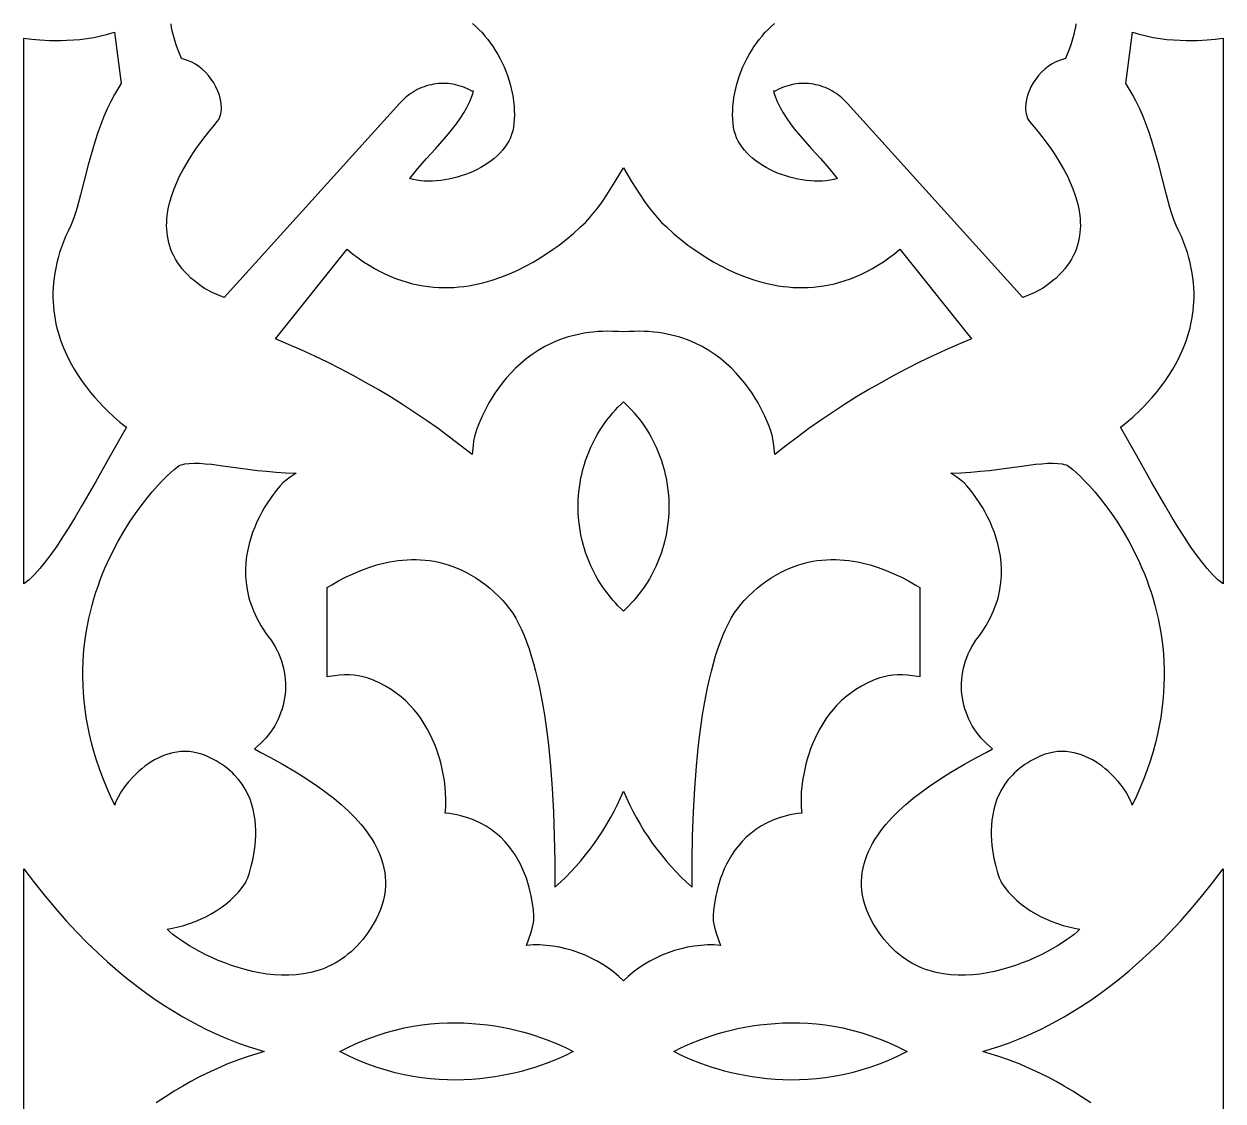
# Model space of a CAD drawing. Extents: x -350 to 350, y -780 to 780.
# Drawn here: x -270 to -190, y -188.7 to -116.8 of the extents above; entities that cross this region are included whole.
import ezdxf

# ---------------------------------------------------------------- set-up
doc = ezdxf.new("R2010")
doc.units = 0
doc.layers.add('LAYER_1', color=18, linetype='CONTINUOUS')

msp = doc.modelspace()

# ---------------------------------------------------------------- linework, layer by layer
at = {"layer": 'LAYER_1'}
for points in [[(-240.075, -116.78), (-239.857, -116.972), (-239.646, -117.176), (-239.442, -117.391), (-239.246, -117.615), (-239.057, -117.848), (-238.876, -118.089), (-238.704, -118.339), (-238.54, -118.596), (-238.385, -118.859), (-238.238, -119.128), (-238.101, -119.403), (-237.974, -119.682), (-237.856, -119.965), (-237.749, -120.251), (-237.652, -120.54), (-237.566, -120.831), (-237.49, -121.124), (-237.426, -121.417), (-237.373, -121.711), (-237.333, -122.004), (-237.304, -122.295), (-237.287, -122.585), (-237.283, -122.873), (-237.292, -123.157), (-237.314, -123.438), (-237.349, -123.714), (-237.396, -123.949), (-237.464, -124.179), (-237.551, -124.403), (-237.657, -124.62), (-237.781, -124.831), (-237.921, -125.035), (-238.077, -125.232), (-238.248, -125.422), (-238.432, -125.604), (-238.629, -125.778), (-238.838, -125.945), (-239.058, -126.102), (-239.288, -126.252), (-239.527, -126.392), (-239.774, -126.524), (-240.028, -126.646), (-240.288, -126.758), (-240.553, -126.861), (-240.822, -126.954), (-241.094, -127.036), (-241.369, -127.108), (-241.645, -127.169), (-241.921, -127.218), (-242.197, -127.257), (-242.47, -127.284), (-242.742, -127.299), (-243.009, -127.302), (-243.273, -127.292), (-243.53, -127.27), (-243.782, -127.235), (-244.026, -127.187), (-244.261, -127.126), (-243.994, -126.784), (-243.716, -126.448), (-243.137, -125.788), (-242.545, -125.136), (-241.959, -124.48), (-241.675, -124.148), (-241.401, -123.81), (-241.138, -123.465), (-240.89, -123.113), (-240.658, -122.751), (-240.446, -122.378), (-240.256, -121.994), (-240.091, -121.595), (-240.024, -121.375), (-240.009, -121.297), (-240.116, -121.297), (-240.267, -121.213), (-240.42, -121.137), (-240.575, -121.069), (-240.732, -121.008), (-240.89, -120.954), (-241.05, -120.907), (-241.211, -120.868), (-241.373, -120.836), (-241.536, -120.811), (-241.699, -120.793), (-241.863, -120.782), (-242.026, -120.778), (-242.189, -120.782), (-242.352, -120.792), (-242.514, -120.809), (-242.675, -120.833), (-242.835, -120.863), (-242.993, -120.901), (-243.15, -120.945), (-243.305, -120.996), (-243.458, -121.054), (-243.609, -121.118), (-243.757, -121.189), (-243.902, -121.267), (-244.045, -121.351), (-244.184, -121.441), (-244.319, -121.538), (-244.451, -121.641), (-244.579, -121.751), (-244.703, -121.867), (-244.822, -121.989), (-244.937, -122.117), (-256.654, -135.069), (-257.408, -134.745), (-257.772, -134.559), (-257.948, -134.455), (-258.119, -134.344), (-258.384, -134.153), (-258.63, -133.959), (-258.859, -133.761), (-259.071, -133.559), (-259.266, -133.355), (-259.444, -133.147), (-259.607, -132.936), (-259.754, -132.723), (-259.887, -132.508), (-260.005, -132.29), (-260.108, -132.071), (-260.198, -131.85), (-260.275, -131.627), (-260.339, -131.403), (-260.391, -131.178), (-260.43, -130.951), (-260.459, -130.725), (-260.476, -130.497), (-260.483, -130.27), (-260.479, -130.042), (-260.466, -129.815), (-260.444, -129.588), (-260.373, -129.136), (-260.271, -128.688), (-260.14, -128.246), (-259.985, -127.811), (-259.809, -127.385), (-259.615, -126.97), (-259.407, -126.568), (-259.189, -126.179), (-258.963, -125.807), (-258.734, -125.452), (-258.505, -125.116), (-258.062, -124.51), (-257.661, -124), (-257.332, -123.601), (-257.101, -123.327), (-256.998, -123.19), (-256.946, -123.069), (-256.903, -122.944), (-256.871, -122.816), (-256.848, -122.685), (-256.833, -122.551), (-256.828, -122.415), (-256.842, -122.137), (-256.888, -121.856), (-256.963, -121.573), (-257.064, -121.292), (-257.191, -121.017), (-257.339, -120.749), (-257.507, -120.493), (-257.693, -120.252), (-257.894, -120.028), (-258.109, -119.824), (-258.333, -119.645), (-258.566, -119.492), (-258.806, -119.369), (-259.083, -119.255), (-259.353, -119.161), (-259.484, -119.124), (-259.586, -118.899), (-259.68, -118.672), (-259.768, -118.443), (-259.849, -118.213), (-259.923, -117.981), (-259.99, -117.747), (-260.05, -117.512), (-260.104, -117.275), (-260.15, -117.038), (-260.189, -116.8)], [(-199.815, -116.8), (-199.854, -117.038), (-199.901, -117.275), (-199.954, -117.512), (-200.014, -117.747), (-200.081, -117.981), (-200.155, -118.213), (-200.236, -118.443), (-200.324, -118.672), (-200.419, -118.899), (-200.52, -119.124), (-200.652, -119.161), (-200.922, -119.255), (-201.199, -119.369), (-201.438, -119.492), (-201.671, -119.645), (-201.896, -119.824), (-202.11, -120.028), (-202.311, -120.252), (-202.497, -120.493), (-202.665, -120.749), (-202.814, -121.017), (-202.94, -121.292), (-203.042, -121.573), (-203.117, -121.856), (-203.162, -122.137), (-203.176, -122.415), (-203.171, -122.551), (-203.157, -122.685), (-203.134, -122.816), (-203.101, -122.944), (-203.059, -123.069), (-203.007, -123.19), (-202.904, -123.327), (-202.673, -123.601), (-202.343, -124), (-201.942, -124.51), (-201.499, -125.116), (-201.27, -125.452), (-201.041, -125.807), (-200.816, -126.179), (-200.597, -126.568), (-200.389, -126.97), (-200.195, -127.385), (-200.019, -127.811), (-199.864, -128.246), (-199.733, -128.688), (-199.631, -129.136), (-199.56, -129.588), (-199.538, -129.815), (-199.525, -130.042), (-199.522, -130.27), (-199.528, -130.497), (-199.546, -130.725), (-199.574, -130.951), (-199.614, -131.178), (-199.665, -131.403), (-199.729, -131.627), (-199.806, -131.85), (-199.896, -132.071), (-200, -132.29), (-200.118, -132.508), (-200.25, -132.723), (-200.397, -132.936), (-200.56, -133.147), (-200.739, -133.355), (-200.934, -133.559), (-201.145, -133.761), (-201.374, -133.959), (-201.621, -134.153), (-201.885, -134.344), (-202.056, -134.455), (-202.232, -134.559), (-202.597, -134.745), (-203.35, -135.069), (-215.067, -122.117), (-215.182, -121.989), (-215.301, -121.867), (-215.425, -121.751), (-215.553, -121.641), (-215.685, -121.538), (-215.821, -121.441), (-215.96, -121.351), (-216.102, -121.267), (-216.247, -121.189), (-216.395, -121.118), (-216.546, -121.054), (-216.699, -120.996), (-216.854, -120.945), (-217.011, -120.901), (-217.169, -120.863), (-217.329, -120.833), (-217.49, -120.809), (-217.652, -120.792), (-217.815, -120.782), (-217.978, -120.778), (-218.142, -120.782), (-218.305, -120.793), (-218.468, -120.811), (-218.631, -120.836), (-218.793, -120.868), (-218.954, -120.907), (-219.114, -120.954), (-219.273, -121.008), (-219.429, -121.069), (-219.585, -121.137), (-219.738, -121.213), (-219.888, -121.297), (-219.996, -121.297), (-219.981, -121.375), (-219.913, -121.595), (-219.748, -121.994), (-219.558, -122.378), (-219.346, -122.751), (-219.115, -123.113), (-218.866, -123.465), (-218.604, -123.81), (-218.329, -124.148), (-218.045, -124.48), (-217.459, -125.136), (-216.867, -125.788), (-216.288, -126.448), (-216.01, -126.784), (-215.743, -127.126), (-215.979, -127.187), (-216.223, -127.235), (-216.474, -127.27), (-216.732, -127.292), (-216.995, -127.302), (-217.263, -127.299), (-217.534, -127.284), (-217.808, -127.257), (-218.083, -127.218), (-218.36, -127.169), (-218.635, -127.108), (-218.91, -127.036), (-219.182, -126.954), (-219.452, -126.861), (-219.717, -126.758), (-219.977, -126.646), (-220.231, -126.524), (-220.477, -126.392), (-220.716, -126.252), (-220.946, -126.102), (-221.166, -125.945), (-221.375, -125.778), (-221.572, -125.604), (-221.757, -125.422), (-221.927, -125.232), (-222.083, -125.035), (-222.224, -124.831), (-222.347, -124.62), (-222.453, -124.403), (-222.54, -124.179), (-222.608, -123.949), (-222.655, -123.714), (-222.691, -123.438), (-222.713, -123.157), (-222.721, -122.873), (-222.717, -122.585), (-222.701, -122.295), (-222.672, -122.004), (-222.631, -121.711), (-222.578, -121.417), (-222.514, -121.124), (-222.439, -120.831), (-222.352, -120.54), (-222.255, -120.251), (-222.148, -119.965), (-222.03, -119.682), (-221.903, -119.403), (-221.766, -119.128), (-221.62, -118.859), (-221.465, -118.596), (-221.301, -118.339), (-221.128, -118.089), (-220.947, -117.848), (-220.758, -117.615), (-220.562, -117.391), (-220.358, -117.176), (-220.147, -116.972), (-219.929, -116.78)], [(-270.001, -197.545), (-270.001, -173.177), (-269.297, -174.117), (-268.591, -175.008), (-267.886, -175.852), (-267.183, -176.649), (-266.483, -177.4), (-265.788, -178.107), (-265.099, -178.771), (-264.418, -179.394), (-263.746, -179.977), (-263.084, -180.52), (-262.434, -181.027), (-261.797, -181.497), (-261.175, -181.932), (-260.569, -182.334), (-259.98, -182.704), (-259.41, -183.043), (-258.86, -183.353), (-258.331, -183.634), (-257.826, -183.888), (-257.345, -184.117), (-256.89, -184.322), (-256.462, -184.504), (-255.692, -184.804), (-255.049, -185.029), (-254.541, -185.189), (-254.182, -185.296), (-253.981, -185.361), (-254.182, -185.427), (-254.541, -185.533), (-255.049, -185.693), (-255.692, -185.918), (-256.462, -186.218), (-256.89, -186.4), (-257.345, -186.605), (-257.826, -186.834), (-258.331, -187.088), (-258.86, -187.37), (-259.41, -187.679), (-259.98, -188.018), (-260.569, -188.388), (-261.175, -188.79)], [(-198.83, -188.79), (-199.436, -188.388), (-200.025, -188.018), (-200.595, -187.679), (-201.145, -187.37), (-201.673, -187.088), (-202.178, -186.834), (-202.659, -186.605), (-203.115, -186.4), (-203.543, -186.218), (-204.312, -185.918), (-204.956, -185.693), (-205.463, -185.533), (-205.823, -185.427), (-206.024, -185.361), (-205.823, -185.296), (-205.463, -185.189), (-204.956, -185.029), (-204.312, -184.804), (-203.543, -184.504), (-203.115, -184.322), (-202.659, -184.117), (-202.178, -183.888), (-201.673, -183.634), (-201.145, -183.353), (-200.595, -183.043), (-200.025, -182.704), (-199.436, -182.334), (-198.83, -181.932), (-198.207, -181.497), (-197.57, -181.027), (-196.92, -180.52), (-196.259, -179.977), (-195.587, -179.394), (-194.905, -178.771), (-194.217, -178.107), (-193.522, -177.4), (-192.822, -176.649), (-192.118, -175.852), (-191.413, -175.008), (-190.707, -174.117), (-190.002, -173.176), (-190.002, -197.546)]]:
    msp.add_lwpolyline(points, dxfattribs=at)
for points in [[(-263.51, -120.79), (-263.557, -120.856), (-263.698, -121.067), (-263.965, -121.512), (-264.216, -121.984), (-264.45, -122.478), (-264.67, -122.991), (-264.875, -123.519), (-265.066, -124.056), (-265.246, -124.599), (-265.414, -125.144), (-265.719, -126.221), (-265.99, -127.254), (-266.235, -128.209), (-266.46, -129.051), (-266.568, -129.42), (-266.674, -129.748), (-266.78, -130.031), (-266.885, -130.265), (-267.064, -130.633), (-267.227, -130.997), (-267.374, -131.356), (-267.506, -131.712), (-267.622, -132.064), (-267.725, -132.412), (-267.813, -132.755), (-267.887, -133.094), (-267.948, -133.429), (-267.997, -133.76), (-268.032, -134.086), (-268.056, -134.408), (-268.069, -134.726), (-268.07, -135.039), (-268.06, -135.347), (-268.04, -135.651), (-268.01, -135.95), (-267.971, -136.244), (-267.922, -136.533), (-267.865, -136.818), (-267.8, -137.097), (-267.727, -137.372), (-267.559, -137.906), (-267.364, -138.42), (-267.147, -138.913), (-266.911, -139.385), (-266.658, -139.835), (-266.393, -140.262), (-266.118, -140.667), (-265.837, -141.049), (-265.554, -141.408), (-265.271, -141.742), (-264.993, -142.053), (-264.722, -142.338), (-264.461, -142.598), (-263.987, -143.042), (-263.596, -143.379), (-263.315, -143.607), (-263.172, -143.722), (-264.243, -145.623), (-265.235, -147.379), (-266.156, -148.976), (-266.593, -149.712), (-267.015, -150.404), (-267.423, -151.05), (-267.82, -151.649), (-268.205, -152.2), (-268.58, -152.701), (-268.947, -153.15), (-269.305, -153.547), (-269.481, -153.724), (-269.656, -153.888), (-269.83, -154.038), (-270.001, -154.173), (-270.001, -117.764), (-269.47, -117.828), (-268.954, -117.874), (-268.305, -117.909), (-267.547, -117.915), (-267.136, -117.903), (-266.708, -117.878), (-266.265, -117.839), (-265.811, -117.782), (-265.348, -117.707), (-264.881, -117.611), (-264.412, -117.492), (-263.965, -117.355)], [(-195.592, -117.492), (-195.123, -117.611), (-194.656, -117.707), (-194.194, -117.782), (-193.74, -117.839), (-193.297, -117.878), (-192.868, -117.903), (-192.457, -117.915), (-191.7, -117.909), (-191.051, -117.874), (-190.534, -117.828), (-190.002, -117.764), (-190.002, -154.174), (-190.174, -154.038), (-190.348, -153.888), (-190.523, -153.724), (-190.699, -153.547), (-191.058, -153.15), (-191.424, -152.701), (-191.799, -152.2), (-192.185, -151.649), (-192.581, -151.05), (-192.99, -150.404), (-193.412, -149.712), (-193.848, -148.976), (-194.769, -147.379), (-195.761, -145.623), (-196.832, -143.722), (-196.689, -143.607), (-196.409, -143.379), (-196.018, -143.042), (-195.543, -142.598), (-195.283, -142.338), (-195.012, -142.053), (-194.733, -141.742), (-194.45, -141.408), (-194.167, -141.049), (-193.886, -140.667), (-193.612, -140.262), (-193.346, -139.835), (-193.094, -139.385), (-192.857, -138.913), (-192.64, -138.42), (-192.446, -137.906), (-192.278, -137.372), (-192.205, -137.097), (-192.139, -136.818), (-192.082, -136.533), (-192.034, -136.244), (-191.994, -135.95), (-191.964, -135.651), (-191.944, -135.347), (-191.935, -135.039), (-191.936, -134.726), (-191.948, -134.408), (-191.972, -134.086), (-192.008, -133.76), (-192.056, -133.429), (-192.117, -133.094), (-192.192, -132.755), (-192.28, -132.412), (-192.382, -132.064), (-192.499, -131.712), (-192.631, -131.356), (-192.778, -130.997), (-192.941, -130.633), (-193.12, -130.265), (-193.225, -130.031), (-193.33, -129.748), (-193.436, -129.42), (-193.544, -129.051), (-193.77, -128.209), (-194.014, -127.254), (-194.285, -126.221), (-194.591, -125.144), (-194.759, -124.599), (-194.938, -124.056), (-195.13, -123.519), (-195.335, -122.991), (-195.554, -122.478), (-195.788, -121.984), (-196.039, -121.512), (-196.307, -121.067), (-196.447, -120.856), (-196.494, -120.79), (-196.04, -117.355)], [(-229.457, -127.324), (-228.889, -128.215), (-228.591, -128.65), (-228.281, -129.076), (-227.955, -129.489), (-227.613, -129.888), (-227.46, -130.049), (-227.142, -130.357), (-226.671, -130.782), (-226.058, -131.288), (-225.701, -131.562), (-225.313, -131.845), (-224.895, -132.131), (-224.448, -132.418), (-223.973, -132.7), (-223.473, -132.975), (-222.947, -133.237), (-222.399, -133.483), (-221.828, -133.709), (-221.237, -133.91), (-220.626, -134.082), (-220.314, -134.156), (-219.998, -134.221), (-219.677, -134.278), (-219.353, -134.324), (-219.025, -134.36), (-218.693, -134.386), (-218.357, -134.4), (-218.019, -134.402), (-217.677, -134.393), (-217.332, -134.37), (-216.985, -134.334), (-216.635, -134.284), (-216.282, -134.22), (-215.928, -134.141), (-215.571, -134.046), (-215.212, -133.936), (-214.851, -133.809), (-214.489, -133.665), (-214.126, -133.504), (-213.761, -133.325), (-213.395, -133.128), (-213.029, -132.911), (-212.661, -132.675), (-212.293, -132.419), (-211.925, -132.142), (-211.556, -131.845), (-206.784, -137.821), (-207.663, -138.187), (-208.536, -138.569), (-209.403, -138.969), (-210.262, -139.384), (-211.115, -139.815), (-211.96, -140.262), (-212.798, -140.725), (-213.627, -141.202), (-214.447, -141.695), (-215.258, -142.203), (-216.059, -142.724), (-216.85, -143.261), (-217.631, -143.811), (-218.401, -144.375), (-219.16, -144.952), (-219.907, -145.543), (-219.97, -144.937), (-220.005, -144.635), (-220.054, -144.335), (-220.189, -143.893), (-220.344, -143.485), (-220.564, -142.981), (-220.853, -142.403), (-221.025, -142.093), (-221.216, -141.773), (-221.427, -141.444), (-221.658, -141.111), (-221.911, -140.776), (-222.185, -140.441), (-222.481, -140.11), (-222.8, -139.784), (-223.142, -139.467), (-223.509, -139.161), (-223.9, -138.869), (-224.316, -138.594), (-224.758, -138.338), (-225.227, -138.105), (-225.471, -137.997), (-225.723, -137.896), (-225.981, -137.802), (-226.246, -137.715), (-226.518, -137.636), (-226.798, -137.565), (-227.084, -137.502), (-227.378, -137.447), (-227.68, -137.401), (-227.988, -137.365), (-228.305, -137.338), (-228.629, -137.322), (-228.96, -137.315), (-229.299, -137.319), (-229.647, -137.334), (-230.002, -137.361), (-230.358, -137.334), (-230.705, -137.319), (-231.044, -137.315), (-231.376, -137.322), (-231.7, -137.338), (-232.016, -137.365), (-232.325, -137.401), (-232.626, -137.447), (-232.92, -137.502), (-233.207, -137.565), (-233.486, -137.636), (-233.758, -137.715), (-234.024, -137.802), (-234.282, -137.896), (-234.533, -137.997), (-234.777, -138.105), (-235.246, -138.338), (-235.688, -138.594), (-236.105, -138.869), (-236.496, -139.161), (-236.862, -139.467), (-237.205, -139.784), (-237.524, -140.11), (-237.82, -140.441), (-238.094, -140.776), (-238.346, -141.111), (-238.578, -141.444), (-238.789, -141.773), (-238.98, -142.093), (-239.152, -142.403), (-239.441, -142.981), (-239.66, -143.485), (-239.815, -143.893), (-239.951, -144.335), (-239.999, -144.635), (-240.035, -144.937), (-240.097, -145.543), (-240.844, -144.952), (-241.603, -144.375), (-242.373, -143.811), (-243.154, -143.261), (-243.945, -142.724), (-244.747, -142.203), (-245.558, -141.695), (-246.378, -141.202), (-247.207, -140.725), (-248.044, -140.262), (-248.889, -139.815), (-249.742, -139.384), (-250.602, -138.969), (-251.469, -138.569), (-252.342, -138.187), (-253.22, -137.821), (-248.448, -131.845), (-248.08, -132.142), (-247.711, -132.419), (-247.343, -132.675), (-246.976, -132.911), (-246.609, -133.128), (-246.243, -133.325), (-245.879, -133.504), (-245.515, -133.665), (-245.153, -133.809), (-244.792, -133.936), (-244.434, -134.046), (-244.077, -134.141), (-243.722, -134.22), (-243.37, -134.284), (-243.02, -134.334), (-242.672, -134.37), (-242.327, -134.393), (-241.986, -134.402), (-241.647, -134.4), (-241.312, -134.386), (-240.98, -134.36), (-240.652, -134.324), (-240.327, -134.278), (-240.007, -134.221), (-239.69, -134.156), (-239.378, -134.082), (-238.768, -133.91), (-238.176, -133.709), (-237.606, -133.483), (-237.057, -133.237), (-236.532, -132.975), (-236.031, -132.7), (-235.557, -132.418), (-235.11, -132.131), (-234.691, -131.845), (-234.303, -131.562), (-233.946, -131.288), (-233.333, -130.782), (-232.862, -130.357), (-232.545, -130.049), (-232.391, -129.888), (-232.049, -129.489), (-231.724, -129.076), (-231.413, -128.65), (-231.115, -128.215), (-230.548, -127.324), (-230.002, -126.421)], [(-229.815, -142.194), (-229.635, -142.377), (-229.461, -142.564), (-229.292, -142.754), (-229.13, -142.947), (-228.973, -143.144), (-228.822, -143.343), (-228.678, -143.546), (-228.539, -143.752), (-228.406, -143.96), (-228.278, -144.171), (-228.157, -144.385), (-228.042, -144.601), (-227.933, -144.819), (-227.829, -145.039), (-227.732, -145.262), (-227.64, -145.486), (-227.554, -145.713), (-227.475, -145.941), (-227.401, -146.17), (-227.333, -146.401), (-227.271, -146.633), (-227.214, -146.867), (-227.164, -147.101), (-227.081, -147.573), (-227.022, -148.048), (-226.987, -148.525), (-226.975, -149.002), (-226.987, -149.48), (-227.022, -149.956), (-227.081, -150.431), (-227.164, -150.903), (-227.271, -151.371), (-227.333, -151.603), (-227.401, -151.834), (-227.475, -152.064), (-227.554, -152.292), (-227.64, -152.518), (-227.732, -152.742), (-227.829, -152.965), (-227.933, -153.185), (-228.042, -153.404), (-228.157, -153.62), (-228.278, -153.833), (-228.406, -154.044), (-228.539, -154.253), (-228.678, -154.458), (-228.822, -154.661), (-228.973, -154.861), (-229.13, -155.057), (-229.292, -155.251), (-229.461, -155.441), (-229.635, -155.627), (-229.815, -155.81), (-230.002, -155.989), (-230.189, -155.81), (-230.369, -155.627), (-230.544, -155.441), (-230.712, -155.251), (-230.875, -155.057), (-231.031, -154.861), (-231.182, -154.661), (-231.327, -154.458), (-231.466, -154.253), (-231.599, -154.044), (-231.726, -153.833), (-231.847, -153.62), (-231.962, -153.404), (-232.072, -153.185), (-232.175, -152.965), (-232.273, -152.742), (-232.364, -152.518), (-232.45, -152.292), (-232.53, -152.064), (-232.604, -151.834), (-232.672, -151.603), (-232.734, -151.371), (-232.84, -150.903), (-232.923, -150.431), (-232.982, -149.956), (-233.018, -149.48), (-233.029, -149.002), (-233.018, -148.525), (-232.982, -148.048), (-232.923, -147.573), (-232.84, -147.101), (-232.79, -146.867), (-232.734, -146.633), (-232.672, -146.401), (-232.604, -146.17), (-232.53, -145.941), (-232.45, -145.713), (-232.364, -145.486), (-232.273, -145.262), (-232.175, -145.039), (-232.072, -144.819), (-231.962, -144.601), (-231.847, -144.385), (-231.726, -144.171), (-231.599, -143.96), (-231.466, -143.752), (-231.327, -143.546), (-231.182, -143.343), (-231.031, -143.144), (-230.875, -142.947), (-230.712, -142.754), (-230.544, -142.564), (-230.369, -142.377), (-230.189, -142.194), (-230.002, -142.015)], [(-258.292, -146.122), (-257.907, -146.148), (-257.494, -146.19), (-256.581, -146.308), (-255.557, -146.451), (-254.423, -146.594), (-253.815, -146.658), (-253.181, -146.713), (-252.52, -146.756), (-251.833, -146.784), (-252.236, -147.05), (-252.63, -147.329), (-252.731, -147.427), (-252.919, -147.632), (-253.173, -147.937), (-253.473, -148.336), (-253.8, -148.823), (-253.968, -149.096), (-254.135, -149.389), (-254.298, -149.7), (-254.456, -150.028), (-254.606, -150.373), (-254.745, -150.733), (-254.871, -151.109), (-254.982, -151.498), (-255.074, -151.9), (-255.146, -152.315), (-255.196, -152.741), (-255.219, -153.177), (-255.215, -153.624), (-255.181, -154.079), (-255.114, -154.541), (-255.011, -155.011), (-254.946, -155.249), (-254.871, -155.488), (-254.786, -155.728), (-254.69, -155.969), (-254.584, -156.212), (-254.467, -156.455), (-254.339, -156.699), (-254.199, -156.945), (-254.047, -157.19), (-253.883, -157.437), (-253.706, -157.684), (-253.517, -157.931), (-253.37, -158.151), (-253.235, -158.375), (-253.113, -158.604), (-253.003, -158.837), (-252.905, -159.073), (-252.819, -159.312), (-252.745, -159.553), (-252.684, -159.797), (-252.634, -160.043), (-252.596, -160.289), (-252.57, -160.537), (-252.556, -160.785), (-252.553, -161.033), (-252.562, -161.28), (-252.582, -161.527), (-252.614, -161.772), (-252.658, -162.015), (-252.712, -162.257), (-252.778, -162.495), (-252.856, -162.731), (-252.944, -162.963), (-253.043, -163.191), (-253.154, -163.415), (-253.275, -163.634), (-253.407, -163.848), (-253.55, -164.056), (-253.704, -164.258), (-253.868, -164.453), (-254.043, -164.642), (-254.228, -164.823), (-254.424, -164.997), (-254.631, -165.162), (-254.202, -165.408), (-253.563, -165.755), (-252.76, -166.199), (-251.839, -166.737), (-251.35, -167.04), (-250.848, -167.365), (-250.341, -167.712), (-249.834, -168.081), (-249.333, -168.47), (-248.844, -168.88), (-248.372, -169.31), (-247.923, -169.76), (-247.71, -169.992), (-247.504, -170.228), (-247.308, -170.47), (-247.121, -170.716), (-246.944, -170.967), (-246.778, -171.222), (-246.624, -171.482), (-246.482, -171.746), (-246.354, -172.015), (-246.239, -172.288), (-246.139, -172.565), (-246.055, -172.847), (-245.987, -173.132), (-245.935, -173.422), (-245.901, -173.716), (-245.886, -174.014), (-245.89, -174.316), (-245.913, -174.621), (-245.957, -174.931), (-246.022, -175.244), (-246.109, -175.562), (-246.219, -175.883), (-246.353, -176.207), (-246.51, -176.535), (-246.693, -176.867), (-246.901, -177.202), (-247.136, -177.541), (-247.397, -177.883), (-247.585, -178.108), (-247.778, -178.32), (-247.976, -178.52), (-248.177, -178.707), (-248.383, -178.883), (-248.593, -179.046), (-248.807, -179.199), (-249.024, -179.34), (-249.245, -179.47), (-249.468, -179.589), (-249.695, -179.698), (-249.924, -179.797), (-250.156, -179.886), (-250.391, -179.965), (-250.627, -180.035), (-250.865, -180.095), (-251.105, -180.147), (-251.346, -180.19), (-251.833, -180.25), (-252.322, -180.28), (-252.814, -180.279), (-253.305, -180.252), (-253.795, -180.198), (-254.282, -180.122), (-254.764, -180.024), (-255.24, -179.906), (-255.707, -179.771), (-256.164, -179.621), (-256.61, -179.458), (-257.043, -179.284), (-257.461, -179.1), (-257.862, -178.91), (-258.245, -178.714), (-258.609, -178.516), (-258.951, -178.316), (-259.27, -178.118), (-259.564, -177.922), (-259.831, -177.732), (-260.071, -177.549), (-260.281, -177.376), (-260.459, -177.213), (-260.083, -177.145), (-259.705, -177.059), (-259.328, -176.955), (-258.953, -176.834), (-258.582, -176.697), (-258.217, -176.542), (-257.858, -176.372), (-257.508, -176.184), (-257.169, -175.981), (-256.841, -175.762), (-256.527, -175.527), (-256.229, -175.276), (-255.948, -175.01), (-255.685, -174.729), (-255.442, -174.434), (-255.221, -174.123), (-255.167, -174.011), (-255.076, -173.778), (-254.961, -173.437), (-254.837, -173.003), (-254.719, -172.49), (-254.62, -171.912), (-254.583, -171.602), (-254.556, -171.282), (-254.54, -170.953), (-254.539, -170.616), (-254.553, -170.273), (-254.585, -169.926), (-254.636, -169.578), (-254.707, -169.228), (-254.802, -168.88), (-254.921, -168.536), (-255.066, -168.196), (-255.24, -167.862), (-255.443, -167.537), (-255.678, -167.222), (-255.947, -166.919), (-256.094, -166.773), (-256.25, -166.63), (-256.416, -166.491), (-256.591, -166.356), (-256.776, -166.225), (-256.971, -166.099), (-257.176, -165.978), (-257.391, -165.861), (-257.617, -165.75), (-257.854, -165.644), (-258.141, -165.535), (-258.426, -165.452), (-258.708, -165.393), (-258.987, -165.359), (-259.262, -165.347), (-259.534, -165.356), (-259.8, -165.385), (-260.062, -165.432), (-260.319, -165.498), (-260.57, -165.579), (-260.816, -165.675), (-261.055, -165.785), (-261.287, -165.908), (-261.513, -166.041), (-261.731, -166.185), (-261.941, -166.337), (-262.143, -166.497), (-262.337, -166.663), (-262.521, -166.834), (-262.697, -167.009), (-263.019, -167.364), (-263.299, -167.719), (-263.535, -168.065), (-263.724, -168.39), (-263.862, -168.685), (-263.911, -168.818), (-263.946, -168.939), (-264.236, -168.325), (-264.501, -167.717), (-264.744, -167.115), (-264.964, -166.518), (-265.163, -165.928), (-265.34, -165.344), (-265.496, -164.766), (-265.633, -164.195), (-265.75, -163.63), (-265.848, -163.072), (-265.927, -162.521), (-265.989, -161.977), (-266.034, -161.44), (-266.063, -160.91), (-266.076, -160.388), (-266.073, -159.872), (-266.055, -159.365), (-266.024, -158.865), (-265.979, -158.373), (-265.921, -157.889), (-265.85, -157.412), (-265.768, -156.944), (-265.674, -156.485), (-265.571, -156.033), (-265.457, -155.59), (-265.333, -155.156), (-265.201, -154.731), (-265.061, -154.314), (-264.913, -153.906), (-264.758, -153.508), (-264.596, -153.118), (-264.429, -152.739), (-264.08, -152.007), (-263.714, -151.315), (-263.336, -150.662), (-262.952, -150.05), (-262.566, -149.479), (-262.183, -148.952), (-261.807, -148.468), (-261.443, -148.028), (-261.096, -147.634), (-260.771, -147.287), (-260.472, -146.987), (-260.205, -146.735), (-259.973, -146.533), (-259.782, -146.381), (-259.637, -146.28), (-259.541, -146.232), (-259.411, -146.195), (-259.273, -146.166), (-258.976, -146.128), (-258.649, -146.114)], [(-201.029, -146.128), (-200.731, -146.166), (-200.593, -146.195), (-200.463, -146.232), (-200.368, -146.28), (-200.222, -146.381), (-200.031, -146.533), (-199.8, -146.735), (-199.532, -146.987), (-199.233, -147.287), (-198.908, -147.634), (-198.561, -148.028), (-198.198, -148.468), (-197.822, -148.952), (-197.438, -149.479), (-197.052, -150.05), (-196.668, -150.662), (-196.291, -151.315), (-195.925, -152.007), (-195.575, -152.739), (-195.408, -153.118), (-195.247, -153.508), (-195.092, -153.906), (-194.944, -154.314), (-194.803, -154.731), (-194.671, -155.156), (-194.548, -155.59), (-194.434, -156.033), (-194.33, -156.485), (-194.237, -156.944), (-194.154, -157.412), (-194.084, -157.889), (-194.026, -158.373), (-193.981, -158.865), (-193.949, -159.365), (-193.932, -159.872), (-193.929, -160.388), (-193.941, -160.91), (-193.97, -161.44), (-194.015, -161.977), (-194.077, -162.521), (-194.157, -163.072), (-194.255, -163.63), (-194.372, -164.195), (-194.508, -164.766), (-194.665, -165.344), (-194.842, -165.928), (-195.04, -166.518), (-195.26, -167.115), (-195.503, -167.717), (-195.769, -168.325), (-196.058, -168.939), (-196.093, -168.818), (-196.143, -168.685), (-196.281, -168.39), (-196.469, -168.065), (-196.705, -167.719), (-196.986, -167.364), (-197.307, -167.009), (-197.483, -166.834), (-197.668, -166.663), (-197.861, -166.497), (-198.064, -166.337), (-198.274, -166.185), (-198.492, -166.041), (-198.717, -165.908), (-198.95, -165.785), (-199.189, -165.675), (-199.434, -165.579), (-199.685, -165.498), (-199.942, -165.432), (-200.204, -165.385), (-200.471, -165.356), (-200.742, -165.347), (-201.017, -165.359), (-201.296, -165.393), (-201.578, -165.452), (-201.863, -165.535), (-202.151, -165.644), (-202.388, -165.75), (-202.613, -165.861), (-202.829, -165.978), (-203.034, -166.099), (-203.228, -166.225), (-203.413, -166.356), (-203.588, -166.491), (-203.754, -166.63), (-203.91, -166.773), (-204.058, -166.919), (-204.326, -167.222), (-204.561, -167.537), (-204.765, -167.862), (-204.938, -168.196), (-205.084, -168.536), (-205.203, -168.88), (-205.297, -169.228), (-205.369, -169.578), (-205.42, -169.926), (-205.451, -170.273), (-205.466, -170.616), (-205.464, -170.953), (-205.449, -171.282), (-205.422, -171.602), (-205.384, -171.912), (-205.285, -172.49), (-205.167, -173.003), (-205.043, -173.437), (-204.929, -173.778), (-204.837, -174.011), (-204.783, -174.123), (-204.562, -174.434), (-204.32, -174.729), (-204.057, -175.01), (-203.775, -175.276), (-203.477, -175.527), (-203.163, -175.762), (-202.836, -175.981), (-202.496, -176.184), (-202.146, -176.372), (-201.788, -176.542), (-201.422, -176.697), (-201.051, -176.834), (-200.676, -176.955), (-200.299, -177.059), (-199.922, -177.145), (-199.545, -177.213), (-199.724, -177.376), (-199.933, -177.549), (-200.173, -177.732), (-200.441, -177.922), (-200.735, -178.118), (-201.054, -178.316), (-201.396, -178.516), (-201.759, -178.714), (-202.142, -178.91), (-202.544, -179.1), (-202.962, -179.284), (-203.394, -179.458), (-203.84, -179.621), (-204.298, -179.771), (-204.765, -179.906), (-205.24, -180.024), (-205.722, -180.122), (-206.209, -180.198), (-206.699, -180.252), (-207.191, -180.279), (-207.682, -180.28), (-208.172, -180.25), (-208.658, -180.19), (-208.899, -180.147), (-209.139, -180.095), (-209.378, -180.035), (-209.614, -179.965), (-209.848, -179.886), (-210.08, -179.797), (-210.309, -179.698), (-210.536, -179.589), (-210.76, -179.47), (-210.98, -179.34), (-211.197, -179.199), (-211.411, -179.046), (-211.621, -178.883), (-211.827, -178.707), (-212.029, -178.52), (-212.226, -178.32), (-212.419, -178.108), (-212.607, -177.883), (-212.869, -177.541), (-213.103, -177.202), (-213.312, -176.867), (-213.494, -176.535), (-213.652, -176.207), (-213.785, -175.883), (-213.895, -175.562), (-213.982, -175.244), (-214.047, -174.931), (-214.091, -174.621), (-214.115, -174.316), (-214.118, -174.014), (-214.103, -173.716), (-214.069, -173.422), (-214.018, -173.132), (-213.949, -172.847), (-213.865, -172.565), (-213.765, -172.288), (-213.651, -172.015), (-213.522, -171.746), (-213.381, -171.482), (-213.226, -171.222), (-213.061, -170.967), (-212.884, -170.716), (-212.697, -170.47), (-212.5, -170.228), (-212.295, -169.992), (-212.081, -169.76), (-211.633, -169.31), (-211.161, -168.88), (-210.671, -168.47), (-210.17, -168.081), (-209.663, -167.712), (-209.156, -167.365), (-208.655, -167.04), (-208.165, -166.737), (-207.245, -166.199), (-206.441, -165.755), (-205.802, -165.408), (-205.374, -165.162), (-205.58, -164.997), (-205.776, -164.823), (-205.961, -164.642), (-206.136, -164.453), (-206.301, -164.258), (-206.454, -164.056), (-206.597, -163.848), (-206.73, -163.634), (-206.851, -163.415), (-206.961, -163.191), (-207.061, -162.963), (-207.149, -162.731), (-207.226, -162.495), (-207.292, -162.257), (-207.347, -162.015), (-207.39, -161.772), (-207.422, -161.527), (-207.442, -161.28), (-207.451, -161.033), (-207.449, -160.785), (-207.434, -160.537), (-207.408, -160.289), (-207.37, -160.043), (-207.321, -159.797), (-207.259, -159.553), (-207.185, -159.312), (-207.1, -159.073), (-207.002, -158.837), (-206.892, -158.604), (-206.769, -158.375), (-206.635, -158.151), (-206.488, -157.931), (-206.298, -157.684), (-206.122, -157.437), (-205.957, -157.19), (-205.806, -156.945), (-205.666, -156.699), (-205.537, -156.455), (-205.42, -156.212), (-205.314, -155.969), (-205.219, -155.728), (-205.134, -155.488), (-205.059, -155.249), (-204.993, -155.011), (-204.891, -154.541), (-204.824, -154.079), (-204.789, -153.624), (-204.785, -153.177), (-204.809, -152.741), (-204.858, -152.315), (-204.93, -151.9), (-205.023, -151.498), (-205.133, -151.109), (-205.259, -150.733), (-205.399, -150.373), (-205.548, -150.028), (-205.706, -149.7), (-205.87, -149.389), (-206.036, -149.096), (-206.204, -148.823), (-206.531, -148.336), (-206.832, -147.937), (-207.085, -147.632), (-207.273, -147.427), (-207.375, -147.329), (-207.768, -147.05), (-208.172, -146.784), (-207.485, -146.756), (-206.824, -146.713), (-206.19, -146.658), (-205.582, -146.594), (-204.448, -146.451), (-203.423, -146.308), (-202.511, -146.19), (-202.097, -146.148), (-201.712, -146.122), (-201.356, -146.114)], [(-215.86, -152.545), (-215.562, -152.556), (-215.266, -152.578), (-214.973, -152.611), (-214.682, -152.652), (-214.394, -152.703), (-214.108, -152.762), (-213.548, -152.905), (-213.001, -153.076), (-212.471, -153.272), (-211.958, -153.488), (-211.464, -153.721), (-210.992, -153.966), (-210.542, -154.221), (-210.236, -154.407), (-210.236, -160.38), (-210.384, -160.35), (-210.726, -160.299), (-211.064, -160.263), (-211.395, -160.246), (-211.718, -160.246), (-212.031, -160.265), (-212.333, -160.303), (-212.621, -160.362), (-212.894, -160.44), (-213.329, -160.602), (-213.741, -160.786), (-214.13, -160.989), (-214.497, -161.211), (-214.843, -161.451), (-215.168, -161.707), (-215.473, -161.977), (-215.758, -162.261), (-216.023, -162.556), (-216.27, -162.862), (-216.499, -163.178), (-216.71, -163.501), (-216.905, -163.83), (-217.082, -164.164), (-217.244, -164.502), (-217.391, -164.842), (-217.523, -165.183), (-217.641, -165.524), (-217.745, -165.862), (-217.835, -166.197), (-217.914, -166.528), (-217.98, -166.852), (-218.035, -167.169), (-218.079, -167.477), (-218.137, -168.061), (-218.158, -168.593), (-218.147, -169.062), (-218.107, -169.458), (-218.378, -169.492), (-218.64, -169.534), (-218.894, -169.584), (-219.139, -169.641), (-219.377, -169.706), (-219.607, -169.777), (-220.045, -169.939), (-220.452, -170.126), (-220.831, -170.335), (-221.183, -170.564), (-221.508, -170.811), (-221.807, -171.074), (-222.082, -171.351), (-222.334, -171.64), (-222.563, -171.938), (-222.77, -172.243), (-222.957, -172.554), (-223.125, -172.869), (-223.275, -173.184), (-223.407, -173.498), (-223.523, -173.81), (-223.624, -174.116), (-223.71, -174.415), (-223.784, -174.704), (-223.845, -174.982), (-223.935, -175.494), (-223.989, -175.935), (-224.014, -176.287), (-224.02, -176.534), (-224.015, -176.658), (-223.978, -176.866), (-223.932, -177.073), (-223.817, -177.482), (-223.536, -178.283), (-223.967, -178.259), (-224.404, -178.26), (-224.843, -178.288), (-225.283, -178.339), (-225.723, -178.415), (-226.16, -178.515), (-226.593, -178.637), (-227.02, -178.782), (-227.439, -178.947), (-227.848, -179.134), (-228.246, -179.341), (-228.631, -179.567), (-229.001, -179.813), (-229.354, -180.076), (-229.688, -180.357), (-230.002, -180.655), (-230.317, -180.357), (-230.651, -180.076), (-231.004, -179.813), (-231.373, -179.567), (-231.758, -179.341), (-232.156, -179.134), (-232.565, -178.947), (-232.984, -178.782), (-233.411, -178.637), (-233.844, -178.515), (-234.282, -178.415), (-234.721, -178.339), (-235.162, -178.288), (-235.601, -178.26), (-236.037, -178.259), (-236.469, -178.283), (-236.187, -177.482), (-236.072, -177.073), (-236.026, -176.866), (-235.99, -176.658), (-235.984, -176.534), (-235.99, -176.287), (-236.016, -175.935), (-236.07, -175.494), (-236.16, -174.982), (-236.221, -174.704), (-236.294, -174.415), (-236.381, -174.116), (-236.481, -173.81), (-236.597, -173.498), (-236.73, -173.184), (-236.879, -172.869), (-237.047, -172.554), (-237.234, -172.243), (-237.442, -171.938), (-237.671, -171.64), (-237.922, -171.351), (-238.197, -171.074), (-238.497, -170.811), (-238.822, -170.564), (-239.173, -170.335), (-239.552, -170.126), (-239.96, -169.939), (-240.397, -169.777), (-240.627, -169.706), (-240.865, -169.641), (-241.111, -169.584), (-241.365, -169.534), (-241.627, -169.492), (-241.897, -169.458), (-241.858, -169.062), (-241.847, -168.593), (-241.867, -168.061), (-241.925, -167.477), (-241.969, -167.169), (-242.024, -166.852), (-242.091, -166.528), (-242.169, -166.197), (-242.26, -165.862), (-242.364, -165.524), (-242.482, -165.183), (-242.613, -164.842), (-242.76, -164.502), (-242.922, -164.164), (-243.1, -163.83), (-243.294, -163.501), (-243.505, -163.178), (-243.734, -162.862), (-243.981, -162.556), (-244.247, -162.261), (-244.532, -161.977), (-244.836, -161.707), (-245.161, -161.451), (-245.507, -161.211), (-245.874, -160.989), (-246.264, -160.786), (-246.676, -160.602), (-247.111, -160.44), (-247.384, -160.362), (-247.672, -160.303), (-247.973, -160.265), (-248.286, -160.246), (-248.609, -160.246), (-248.941, -160.263), (-249.278, -160.299), (-249.621, -160.35), (-249.769, -160.38), (-249.769, -154.407), (-249.463, -154.221), (-249.013, -153.966), (-248.54, -153.721), (-248.046, -153.488), (-247.534, -153.272), (-247.003, -153.076), (-246.457, -152.905), (-245.896, -152.762), (-245.611, -152.703), (-245.323, -152.652), (-245.032, -152.611), (-244.738, -152.578), (-244.442, -152.556), (-244.144, -152.545), (-243.844, -152.544), (-243.543, -152.555), (-243.239, -152.578), (-242.935, -152.614), (-242.629, -152.663), (-242.322, -152.725), (-242.015, -152.801), (-241.707, -152.891), (-241.399, -152.997), (-241.091, -153.118), (-240.783, -153.254), (-240.475, -153.408), (-240.168, -153.578), (-239.861, -153.766), (-239.556, -153.971), (-239.251, -154.195), (-238.948, -154.438), (-238.647, -154.7), (-238.347, -154.982), (-238.049, -155.285), (-237.823, -155.54), (-237.606, -155.822), (-237.396, -156.129), (-237.195, -156.462), (-237.001, -156.82), (-236.816, -157.203), (-236.638, -157.61), (-236.468, -158.04), (-236.305, -158.494), (-236.151, -158.971), (-236.004, -159.47), (-235.864, -159.992), (-235.732, -160.535), (-235.608, -161.099), (-235.491, -161.684), (-235.381, -162.289), (-235.278, -162.915), (-235.183, -163.56), (-235.095, -164.224), (-235.014, -164.906), (-234.94, -165.607), (-234.874, -166.326), (-234.761, -167.815), (-234.676, -169.371), (-234.618, -170.989), (-234.586, -172.667), (-234.581, -174.401), (-234.215, -174.071), (-233.859, -173.729), (-233.511, -173.376), (-233.174, -173.012), (-232.846, -172.638), (-232.528, -172.254), (-232.222, -171.862), (-231.926, -171.46), (-231.642, -171.05), (-231.37, -170.633), (-231.109, -170.208), (-230.862, -169.777), (-230.627, -169.34), (-230.405, -168.896), (-230.197, -168.448), (-230.002, -167.995), (-229.807, -168.448), (-229.599, -168.896), (-229.378, -169.34), (-229.143, -169.777), (-228.895, -170.208), (-228.635, -170.633), (-228.362, -171.05), (-228.078, -171.46), (-227.783, -171.862), (-227.476, -172.254), (-227.159, -172.638), (-226.831, -173.012), (-226.493, -173.376), (-226.146, -173.729), (-225.789, -174.071), (-225.424, -174.401), (-225.418, -172.667), (-225.387, -170.989), (-225.329, -169.371), (-225.244, -167.815), (-225.131, -166.326), (-225.064, -165.607), (-224.99, -164.906), (-224.909, -164.224), (-224.821, -163.56), (-224.726, -162.915), (-224.624, -162.289), (-224.514, -161.684), (-224.397, -161.099), (-224.272, -160.535), (-224.14, -159.992), (-224.001, -159.47), (-223.854, -158.971), (-223.699, -158.494), (-223.537, -158.04), (-223.367, -157.61), (-223.189, -157.203), (-223.003, -156.82), (-222.81, -156.462), (-222.608, -156.129), (-222.399, -155.822), (-222.181, -155.54), (-221.955, -155.285), (-221.658, -154.982), (-221.358, -154.7), (-221.056, -154.438), (-220.753, -154.195), (-220.449, -153.971), (-220.143, -153.766), (-219.837, -153.578), (-219.529, -153.408), (-219.222, -153.254), (-218.913, -153.118), (-218.605, -152.997), (-218.297, -152.891), (-217.989, -152.801), (-217.682, -152.725), (-217.375, -152.663), (-217.07, -152.614), (-216.765, -152.578), (-216.462, -152.555), (-216.16, -152.544)], [(-240.644, -183.462), (-240.112, -183.49), (-239.592, -183.534), (-239.083, -183.592), (-238.588, -183.663), (-238.106, -183.746), (-237.638, -183.84), (-237.184, -183.943), (-236.746, -184.054), (-236.325, -184.172), (-235.919, -184.297), (-235.532, -184.425), (-235.162, -184.558), (-234.479, -184.828), (-233.876, -185.098), (-233.358, -185.361), (-233.876, -185.624), (-234.479, -185.894), (-235.162, -186.164), (-235.532, -186.297), (-235.919, -186.426), (-236.325, -186.55), (-236.746, -186.668), (-237.184, -186.779), (-237.638, -186.883), (-238.106, -186.976), (-238.588, -187.059), (-239.083, -187.13), (-239.592, -187.188), (-240.112, -187.232), (-240.644, -187.26), (-241.186, -187.272), (-241.739, -187.266), (-242.301, -187.241), (-242.872, -187.195), (-243.451, -187.128), (-244.038, -187.039), (-244.632, -186.925), (-245.231, -186.787), (-245.837, -186.622), (-246.447, -186.43), (-247.061, -186.21), (-247.679, -185.959), (-248.3, -185.678), (-248.923, -185.361), (-248.3, -185.044), (-247.679, -184.763), (-247.061, -184.512), (-246.447, -184.292), (-245.837, -184.1), (-245.231, -183.935), (-244.632, -183.797), (-244.038, -183.683), (-243.451, -183.594), (-242.872, -183.527), (-242.301, -183.481), (-241.739, -183.456), (-241.186, -183.45)], [(-218.265, -183.456), (-217.703, -183.481), (-217.132, -183.527), (-216.553, -183.594), (-215.966, -183.683), (-215.373, -183.797), (-214.773, -183.935), (-214.168, -184.1), (-213.558, -184.292), (-212.943, -184.512), (-212.325, -184.763), (-211.705, -185.044), (-211.082, -185.361), (-211.705, -185.678), (-212.325, -185.959), (-212.943, -186.21), (-213.558, -186.43), (-214.168, -186.622), (-214.773, -186.787), (-215.373, -186.925), (-215.966, -187.039), (-216.553, -187.128), (-217.132, -187.195), (-217.703, -187.241), (-218.265, -187.266), (-218.818, -187.272), (-219.361, -187.26), (-219.893, -187.232), (-220.413, -187.188), (-220.921, -187.13), (-221.417, -187.059), (-221.899, -186.976), (-222.367, -186.883), (-222.82, -186.779), (-223.258, -186.668), (-223.68, -186.55), (-224.085, -186.426), (-224.473, -186.297), (-224.843, -186.164), (-225.525, -185.894), (-226.128, -185.624), (-226.646, -185.361), (-226.128, -185.098), (-225.525, -184.828), (-224.843, -184.558), (-224.473, -184.425), (-224.085, -184.297), (-223.68, -184.172), (-223.258, -184.054), (-222.82, -183.943), (-222.367, -183.84), (-221.899, -183.746), (-221.417, -183.663), (-220.921, -183.592), (-220.413, -183.534), (-219.893, -183.49), (-219.361, -183.462), (-218.818, -183.45)]]:
    msp.add_lwpolyline(points, close=True, dxfattribs=at)

doc.saveas('drawing.dxf')
